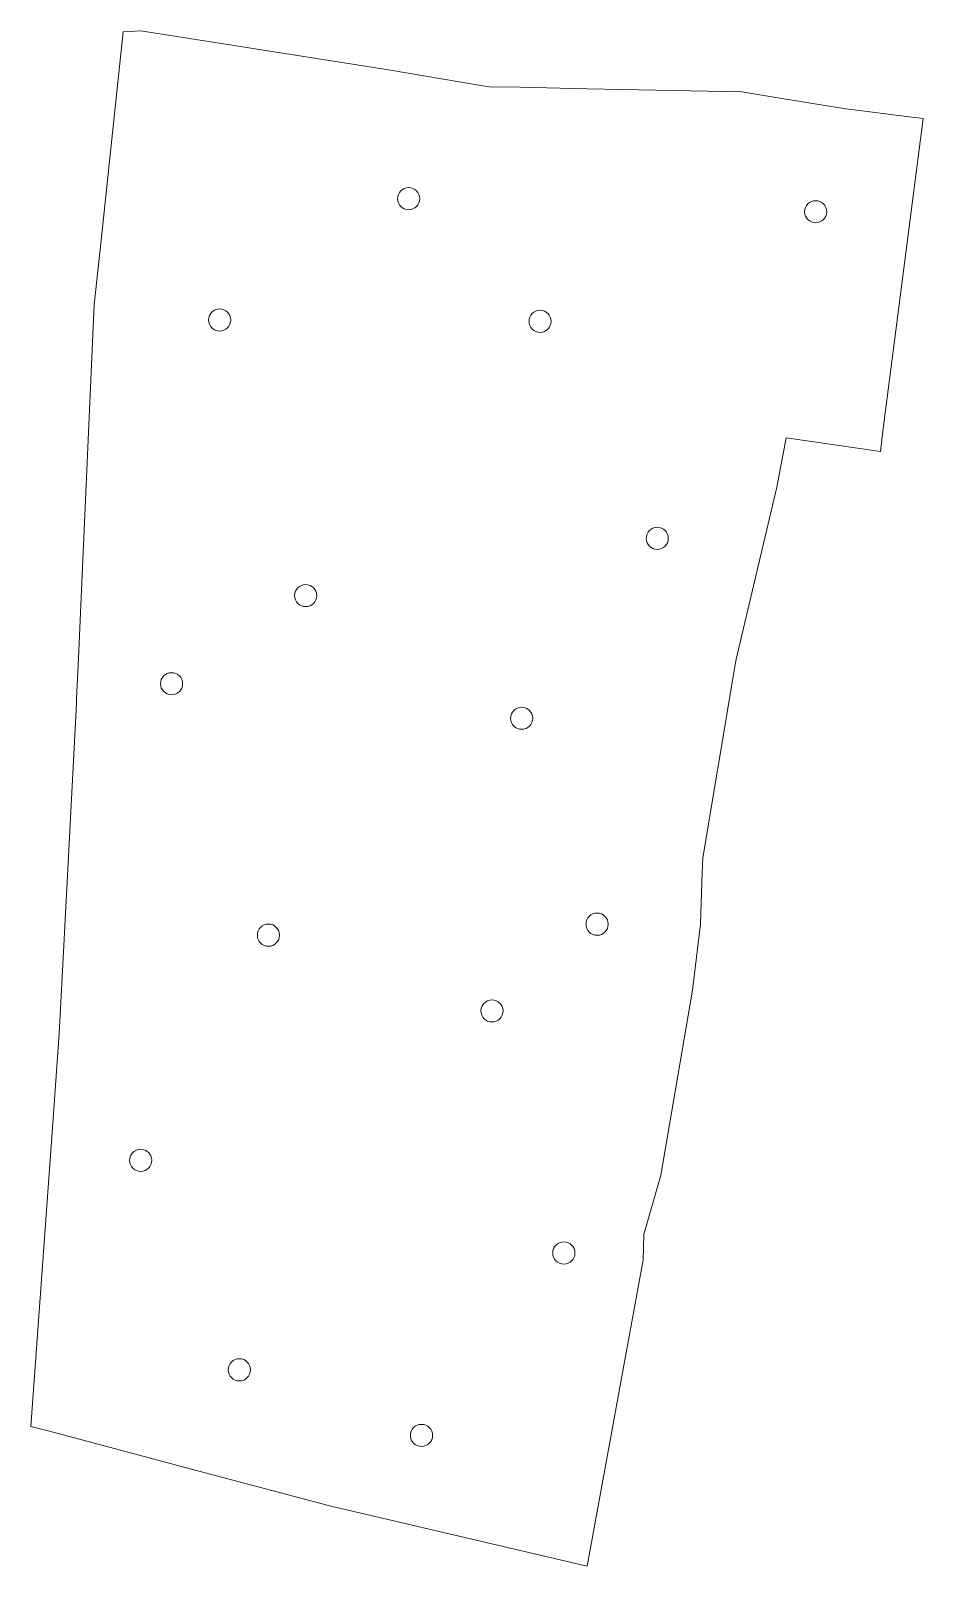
# Model space of a CAD drawing. Header units: metres. Extents: x 7511353 to 7511467, y 4692177 to 4692372.
import ezdxf

# ---------------------------------------------------------------- set-up
doc = ezdxf.new("R2010")
doc.units = ezdxf.units.M
doc.layers.add('A - Ndertesa 5 - 2D Drafting - General_Pen_No__20', color=1, linetype='Continuous', lineweight=0)
doc.layers.add('ParcRePo', color=7, linetype='Continuous', lineweight=0)

msp = doc.modelspace()

# ---------------------------------------------------------------- linework, layer by layer
at = {"layer": 'A - Ndertesa 5 - 2D Drafting - General_Pen_No__20', "color": 1, "linetype": 'Continuous', "lineweight": 0}
for centre in [(7511401.33, 4692351), (7511453.15, 4692349.33), (7511377.27, 4692335.56), (7511418.07, 4692335.38), (7511432.98, 4692307.75), (7511388.23, 4692300.47), (7511371.15, 4692289.24), (7511415.73, 4692284.85), (7511383.49, 4692257.23), (7511425.33, 4692258.63), (7511411.94, 4692247.59), (7511367.23, 4692228.57), (7511421.09, 4692216.77), (7511379.79, 4692201.89), (7511402.97, 4692193.54)]:
    msp.add_circle(centre, 1.41, dxfattribs=at)
at = {"layer": 'ParcRePo', "flags": 128}
msp.add_lwpolyline([(7511359.04, 4692286.71), (7511359.07, 4692287.34), (7511359.3, 4692292.47), (7511359.65, 4692300.23), (7511361.31, 4692337.48), (7511362.31, 4692346.91), (7511365, 4692372.24), (7511367.25, 4692372.38), (7511398.76, 4692367.39), (7511410.53, 4692365.42), (7511411.58, 4692365.25), (7511415.47, 4692365.18), (7511424.06, 4692365), (7511443.74, 4692364.6), (7511448.83, 4692363.77), (7511456.97, 4692362.45), (7511465.09, 4692361.42), (7511466.85, 4692361.2), (7511461.72, 4692321.41), (7511461.39, 4692318.82), (7511449.4, 4692320.55), (7511448.2, 4692314.28), (7511443.03, 4692292.38), (7511442.75, 4692290.68), (7511438.79, 4692267.09), (7511438.72, 4692265.22), (7511438.48, 4692258.63), (7511437.47, 4692250.21), (7511433.45, 4692226.69), (7511431.29, 4692219.14), (7511431.17, 4692215.91), (7511428.64, 4692201.97), (7511424.05, 4692176.88), (7511392.37, 4692184.3), (7511391.77, 4692184.44), (7511391.75, 4692184.44), (7511391.59, 4692184.48), (7511374.17, 4692189.12), (7511355.62, 4692194.06), (7511353.22, 4692194.68), (7511356.02, 4692233.29), (7511356.85, 4692244.71), (7511357.26, 4692252.69)], close=True, dxfattribs=at)

doc.saveas('drawing.dxf')
